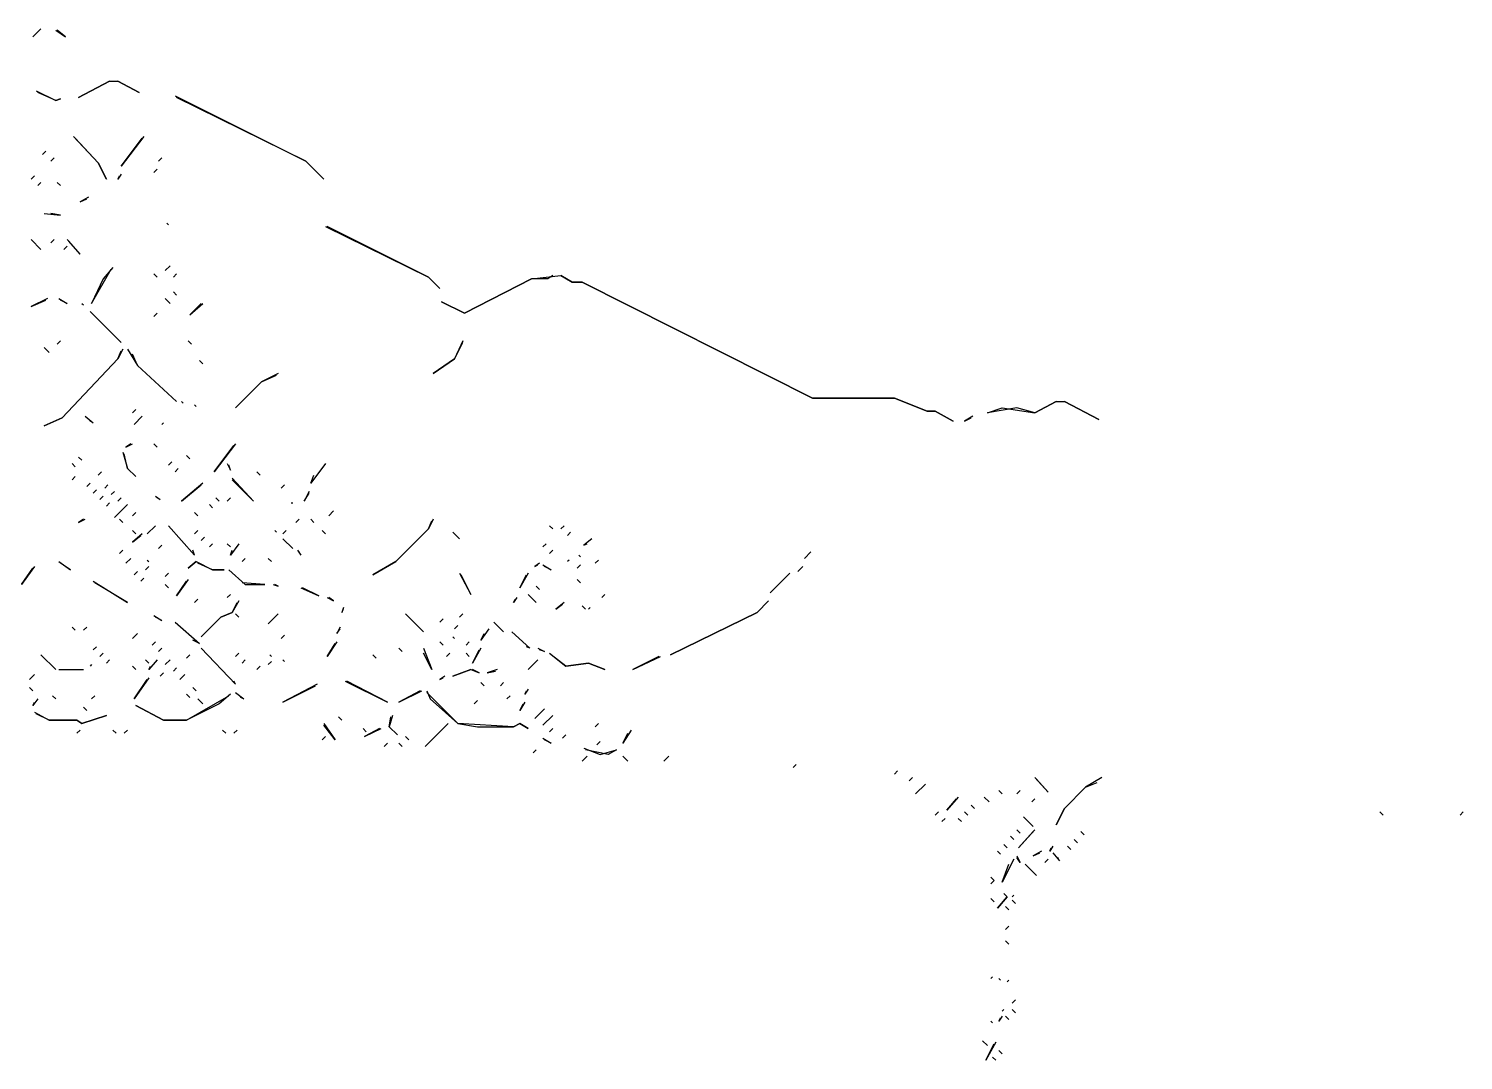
# Model space of a CAD drawing. Extents: x 1 to 2775, y -31 to 2075.
# Drawn here: x 1225.6 to 1371.8, y 1969.7 to 2074.8 of the extents above; entities that cross this region are included whole.
import ezdxf

# ---------------------------------------------------------------- set-up
doc = ezdxf.new("R2010")
doc.units = 0
doc.layers.add('LINEWORK', color=4, linetype='CONTINUOUS')

msp = doc.modelspace()

# ---------------------------------------------------------------- linework, layer by layer
at = {"layer": 'LINEWORK'}
for points in [[(1226.8333, 2074.8333), (1226, 2074)], [(1228.3333, 2074.6667), (1229.3333, 2074), (1228.5, 2074.6667)], [(1233.8333, 2069.5), (1230.6667, 2067.8333), (1233.8333, 2069.5), (1234.6667, 2069.5), (1236.8333, 2068.3333), (1234.6667, 2069.5)], [(1226.3333, 2068.5), (1228.3333, 2067.5), (1228.8333, 2067.6667), (1228.3333, 2067.5), (1226.5, 2068.3333)], [(1240.5, 2068), (1253.8333, 2061.3333), (1255.6667, 2059.5), (1253.8333, 2061.3333), (1240.6667, 2067.8333)], [(1230.1667, 2063.8333), (1232.6667, 2061.1667), (1233.5, 2059.5), (1232.6667, 2061.1667), (1230.3333, 2063.6667)], [(1237.3333, 2063.8333), (1235, 2060.8333), (1237.1667, 2063.6667)], [(1227.3333, 2062.3333), (1227, 2062)], [(1228.1667, 2061.6667), (1227.8333, 2061.3333)], [(1239.1667, 2061.6667), (1238.8333, 2061.3333)], [(1226.1667, 2059.8333), (1225.8333, 2059.5)], [(1235, 2060), (1234.6667, 2059.5), (1234.8333, 2059.8333)], [(1238.6667, 2060.5), (1238.3333, 2060.1667)], [(1226.8333, 2059.1667), (1226.5, 2058.8333)], [(1228.5, 2059.1667), (1228.8333, 2058.8333)], [(1231.6667, 2057.6667), (1230.8333, 2057.1667), (1231.5, 2057.5)], [(1227.1667, 2056), (1228.8333, 2055.8333), (1227.8333, 2056)], [(1239.6667, 2055), (1239.8333, 2054.8333)], [(1255.8333, 2054.6667), (1266.3333, 2049.5), (1267.5, 2048.3333), (1266.3333, 2049.5), (1256, 2054.6667)], [(1225.8333, 2053.3333), (1226.8333, 2052.3333)], [(1228.1667, 2053.3333), (1227.8333, 2053)], [(1229.5, 2052.6667), (1229.1667, 2052.3333)], [(1229.5, 2053.3333), (1230.8333, 2051.8333), (1229.6667, 2053.1667)], [(1234.1667, 2050.5), (1233.1667, 2049.3333), (1232, 2046.8333), (1234, 2050.3333)], [(1240, 2050.6667), (1239.5, 2050.1667)], [(1238.3333, 2049.8333), (1238.6667, 2049.5)], [(1240.6667, 2049.8333), (1240.3333, 2049.5)], [(1279, 2049.6667), (1278.5, 2049.3333), (1276.8333, 2049.3333), (1270, 2045.8333), (1267.6667, 2047), (1270, 2045.8333), (1276.8333, 2049.3333), (1279.8333, 2049.6667), (1281, 2049), (1282, 2049), (1305.5, 2037.1667), (1313.8333, 2037.1667), (1317.1667, 2035.8333), (1318, 2035.8333), (1319.8333, 2034.8333), (1318, 2035.8333), (1317.1667, 2035.8333), (1313.8333, 2037.1667), (1305.5, 2037.1667), (1282, 2049), (1281, 2049), (1279.8333, 2049.6667)], [(1240.3333, 2048), (1240.6667, 2047.6667)], [(1227.5, 2047.3333), (1225.8333, 2046.5), (1227.3333, 2047.1667)], [(1228.6667, 2047.3333), (1229.5, 2046.8333), (1228.8333, 2047.1667)], [(1231, 2046.8333), (1231.1667, 2046.6667)], [(1239.5, 2047.3333), (1240, 2046.8333)], [(1243.1667, 2046.8333), (1242, 2045.6667), (1243.3333, 2046.8333)], [(1231.8333, 2046), (1235, 2042.8333)], [(1238.6667, 2045.8333), (1238.3333, 2045.5)], [(1227.1667, 2042.3333), (1227.6667, 2041.8333)], [(1235.1667, 2042.1667), (1234.6667, 2041.1667), (1229, 2035.1667), (1227.1667, 2034.3333), (1229, 2035.1667), (1234.6667, 2041.1667), (1235, 2042)], [(1228.8333, 2043), (1228.5, 2042.6667)], [(1235.6667, 2042.1667), (1236.6667, 2040.5), (1240.6667, 2036.8333), (1236.6667, 2040.5), (1236.1667, 2041.6667)], [(1241.8333, 2043), (1242.1667, 2042.6667)], [(1269.8333, 2043), (1269, 2041.1667), (1266.8333, 2039.6667), (1269, 2041.1667), (1269.8333, 2042.8333)], [(1243, 2041), (1243.3333, 2040.6667)], [(1251, 2039.6667), (1249.3333, 2038.8333), (1246.6667, 2036.1667), (1249.3333, 2038.8333), (1250.8333, 2039.5)], [(1236.5, 2036), (1236.1667, 2035.6667)], [(1241.1667, 2036.8333), (1241.3333, 2036.6667)], [(1242.5, 2036.5), (1242.6667, 2036.3333)], [(1330.3333, 2036.8333), (1328.1667, 2035.6667), (1326.3333, 2036.1667), (1323.3333, 2035.6667), (1324.8333, 2036.1667), (1328.1667, 2035.6667), (1330.3333, 2036.8333), (1331.1667, 2036.8333), (1334.6667, 2035), (1331.1667, 2036.8333)], [(1231.3333, 2035.3333), (1232.1667, 2034.6667), (1231.8333, 2034.8333)], [(1237.1667, 2035.3333), (1236.3333, 2034.5)], [(1239.3333, 2034.6667), (1239.1667, 2034.5)], [(1321.8333, 2035.3333), (1321, 2034.8333), (1321.6667, 2035.1667)], [(1235.1667, 2031.6667), (1235.6667, 2030), (1236.5, 2029.1667), (1235.6667, 2030), (1235.3333, 2031.5)], [(1236, 2032.5), (1235.5, 2032.1667), (1236.1667, 2032.5)], [(1238.3333, 2032.5), (1238.6667, 2032.1667)], [(1246.6667, 2032.5), (1244.5, 2029.6667), (1246.5, 2032.3333)], [(1230, 2030.5), (1230.3333, 2030.1667)], [(1230.6667, 2031.1667), (1231, 2030.8333)], [(1240.1667, 2030.6667), (1239.8333, 2030.3333)], [(1240.8333, 2030), (1240.5, 2029.6667)], [(1241.6667, 2031.3333), (1242, 2031)], [(1245.8333, 2030.5), (1246.1667, 2029.8333), (1246, 2030.3333)], [(1255.8333, 2030.5), (1254.3333, 2028.5), (1254.6667, 2029.3333)], [(1230.3333, 2029.1667), (1230, 2028.8333)], [(1231.8333, 2028.5), (1231.5, 2028.1667)], [(1233, 2029.6667), (1232.6667, 2029.3333)], [(1243.3333, 2028.5), (1241.1667, 2026.6667), (1243.1667, 2028.3333)], [(1246.3333, 2029), (1248.5, 2026.6667), (1246.3333, 2028.8333)], [(1248.8333, 2029.6667), (1249.1667, 2029.3333)], [(1232.5, 2027.8333), (1232.1667, 2027.5)], [(1233.1667, 2027.1667), (1232.8333, 2026.8333)], [(1233.6667, 2028.3333), (1233.3333, 2028)], [(1234.3333, 2027.6667), (1234, 2027.3333)], [(1238.5, 2027.1667), (1239, 2026.8333), (1238.6667, 2027)], [(1251.6667, 2028.3333), (1251.3333, 2028)], [(1254.1667, 2027.6667), (1253.6667, 2026.6667), (1254.1667, 2027.5)], [(1233.8333, 2026.5), (1233.5, 2026.1667)], [(1235.6667, 2026.3333), (1234.3333, 2025)], [(1235, 2027), (1234.6667, 2026.6667)], [(1244, 2026.3333), (1244.3333, 2026)], [(1244.6667, 2027), (1245, 2026.6667)], [(1246.1667, 2027), (1245.8333, 2026.6667)], [(1252.3333, 2026.5), (1252.5, 2026.5)], [(1256.6667, 2025.6667), (1256.1667, 2025.1667)], [(1231.1667, 2024.8333), (1230.6667, 2024.5), (1231.3333, 2024.8333)], [(1234.8333, 2024.8333), (1235.1667, 2024.5)], [(1236.5, 2025.5), (1236.1667, 2025.1667)], [(1238.5, 2024.1667), (1237.6667, 2023.3333)], [(1239.8333, 2024.1667), (1242.5, 2021.1667), (1242.3333, 2021.6667)], [(1242.5, 2025.5), (1242.8333, 2025.1667)], [(1253.1667, 2024.8333), (1252.8333, 2024.5)], [(1254.3333, 2024.8333), (1254.6667, 2024.5)], [(1266.8333, 2024.8333), (1266.3333, 2023.8333), (1263, 2020.5), (1260.6667, 2019.1667), (1263, 2020.5), (1266.3333, 2023.8333), (1266.6667, 2024.6667)], [(1278.6667, 2024.1667), (1279, 2023.8333)], [(1280.1667, 2024.1667), (1279.8333, 2023.8333)], [(1236.1667, 2023.6667), (1236.5, 2023.3333)], [(1237.1667, 2023.3333), (1236.1667, 2022.5), (1237, 2023.1667)], [(1242.8333, 2023.6667), (1242.5, 2023.3333)], [(1243.5, 2023), (1243.1667, 2022.6667)], [(1250.6667, 2023.6667), (1250.8333, 2023.5)], [(1251.8333, 2023.6667), (1251.5, 2023.3333)], [(1251.5, 2022.8333), (1252.5, 2021.8333)], [(1255.5, 2023.6667), (1255.8333, 2023.3333)], [(1268.8333, 2023.5), (1269.5, 2022.8333)], [(1280.8333, 2023.5), (1280.5, 2023.1667)], [(1283, 2022.8333), (1282.1667, 2022.1667), (1282.5, 2022.3333)], [(1235.1667, 2021.6667), (1234.8333, 2021.3333)], [(1239.1667, 2022.1667), (1238.8333, 2021.8333)], [(1244.3333, 2022.3333), (1244, 2022)], [(1245.8333, 2022.3333), (1246.1667, 2022)], [(1247, 2022.3333), (1246.1667, 2021.1667), (1246.3333, 2021.6667)], [(1253, 2021.6667), (1253.3333, 2021.1667), (1253.1667, 2021.5)], [(1278.3333, 2022.3333), (1278, 2022)], [(1279, 2021.6667), (1278.6667, 2021.3333)], [(1305.3333, 2021.5), (1304.6667, 2020.8333)], [(1226.1667, 2020), (1224.8333, 2018.1667), (1226, 2019.8333)], [(1228.6667, 2020.5), (1229.8333, 2019.6667), (1228.8333, 2020.3333)], [(1236, 2020.8333), (1235.5, 2020.3333)], [(1237.8333, 2020), (1237.5, 2019.6667)], [(1237.6667, 2020.6667), (1237.8333, 2020.5)], [(1242.6667, 2020.5), (1241.8333, 2019.8333), (1242.6667, 2020.5), (1244.3333, 2019.6667), (1245.5, 2019.6667), (1244.3333, 2019.6667), (1242.8333, 2020.3333)], [(1247.6667, 2020.8333), (1247.3333, 2020.5)], [(1250, 2020.8333), (1250.3333, 2020.5)], [(1277.6667, 2020.3333), (1277.1667, 2020), (1277.5, 2020.1667)], [(1278, 2020.1667), (1278.8333, 2019.6667), (1278.1667, 2020)], [(1280.6667, 2020.6667), (1280.5, 2020.5)], [(1281.8333, 2020.1667), (1281.5, 2019.8333)], [(1281.6667, 2021.1667), (1281.8333, 2021)], [(1283.6667, 2020.6667), (1283.3333, 2020.3333)], [(1304.5, 2020), (1304, 2019.5)], [(1232.1667, 2018.5), (1235.6667, 2016.3333), (1232.3333, 2018.3333)], [(1236.6667, 2019.5), (1236.3333, 2019.1667)], [(1237.3333, 2018.8333), (1237, 2018.5)], [(1239.8333, 2019.3333), (1239.5, 2019)], [(1241.8333, 2018.6667), (1240.6667, 2017), (1241.6667, 2018.5)], [(1246, 2019.6667), (1247.6667, 2018.1667), (1249.6667, 2018.1667), (1247.3333, 2018.3333)], [(1269.5, 2019.3333), (1270.6667, 2017.1667), (1269.6667, 2019.1667)], [(1276.5, 2019.3333), (1275.6667, 2017.8333), (1276.3333, 2019.1667)], [(1281.5, 2018.6667), (1281.8333, 2018.3333)], [(1303.1667, 2019.3333), (1301.1667, 2017.3333)], [(1239.5, 2018.1667), (1239.8333, 2017.8333)], [(1246.1667, 2017.1667), (1245.8333, 2016.8333)], [(1250.5, 2018.1667), (1251, 2018), (1250.6667, 2018.1667)], [(1253.3333, 2017.8333), (1255.1667, 2017), (1253.5, 2017.8333)], [(1256, 2016.8333), (1256.6667, 2016.5), (1256.1667, 2016.8333)], [(1275.3333, 2016.8333), (1275, 2016.3333), (1275.1667, 2016.6667)], [(1276.5, 2017.1667), (1277.3333, 2016.3333)], [(1277.3333, 2018), (1277.6667, 2017.6667)], [(1284.3333, 2017.1667), (1284, 2016.8333)], [(1242.8333, 2016.6667), (1242.5, 2016.3333)], [(1247, 2016.5), (1246.3333, 2015.3333), (1245.1667, 2014.8333), (1243.1667, 2012.8333), (1245.1667, 2014.8333), (1246.3333, 2015.3333), (1246.8333, 2016.3333)], [(1257.6667, 2015.8333), (1257.5, 2015.3333), (1257.6667, 2015.6667)], [(1280.1667, 2016.3333), (1279.3333, 2015.6667), (1280, 2016.1667)], [(1282, 2016), (1282.3333, 2015.6667)], [(1282.8333, 2015.8333), (1282.6667, 2015.6667)], [(1301, 2016.5), (1299.8333, 2015.3333), (1291, 2011), (1299.8333, 2015.3333)], [(1238.3333, 2015), (1239.1667, 2014.5), (1238.5, 2014.8333)], [(1240.5, 2014.3333), (1243, 2012.1667), (1242.3333, 2012.5)], [(1246.6667, 2015.1667), (1247, 2014.8333)], [(1251, 2015.1667), (1250, 2014.1667)], [(1264, 2015.1667), (1265.8333, 2013.3333)], [(1267.8333, 2014.6667), (1267.5, 2014.3333)], [(1269.3333, 2014), (1269, 2013.6667)], [(1269.8333, 2015.1667), (1269.5, 2014.8333)], [(1273, 2014.3333), (1274, 2013.3333), (1273.1667, 2014.1667)], [(1230, 2013.8333), (1230.3333, 2013.5)], [(1231.5, 2013.8333), (1231.1667, 2013.5)], [(1236.6667, 2013.1667), (1236.1667, 2012.6667)], [(1251.6667, 2013), (1251.3333, 2012.6667)], [(1257.3333, 2013.8333), (1257, 2013.1667), (1257.3333, 2013.6667)], [(1268.8333, 2012.8333), (1269, 2012.6667)], [(1272.5, 2013.6667), (1271.6667, 2012.5), (1272, 2013.1667)], [(1274.8333, 2013.3333), (1276.6667, 2011.6667), (1276.3333, 2011.8333)], [(1226.8333, 2011), (1228.3333, 2009.5)], [(1232.5, 2011.8333), (1232.1667, 2011.5)], [(1233.1667, 2011.1667), (1232.8333, 2010.8333)], [(1238.5, 2012.3333), (1238.1667, 2012)], [(1239.1667, 2011.6667), (1238.8333, 2011.3333)], [(1242, 2011), (1241.6667, 2010.6667)], [(1243.1667, 2011.6667), (1246.6667, 2008), (1246.5, 2008.3333)], [(1247, 2011.1667), (1246.6667, 2010.8333)], [(1250.1667, 2011), (1250.3333, 2010.8333)], [(1257, 2012.3333), (1256, 2010.8333), (1256.8333, 2012.1667)], [(1260.6667, 2011), (1261, 2010.6667)], [(1263.3333, 2011.6667), (1263.6667, 2011.3333)], [(1265.8333, 2011.6667), (1266.6667, 2009.5), (1265.8333, 2011.1667)], [(1267.5, 2012.3333), (1267.8333, 2012)], [(1268.5, 2011.1667), (1268.1667, 2010.8333)], [(1270.5, 2012.3333), (1270.1667, 2012)], [(1270.1667, 2011.1667), (1270.5, 2010.8333)], [(1271.6667, 2011.6667), (1270.8333, 2010.1667), (1271.5, 2011.5)], [(1277.5, 2011.6667), (1278.1667, 2011.3333), (1277.6667, 2011.5)], [(1278.6667, 2011.1667), (1280.3333, 2009.8333), (1282.6667, 2010.1667), (1284.3333, 2009.5), (1282.6667, 2010.1667), (1280.3333, 2009.8333), (1278.8333, 2011)], [(1228.6667, 2009.5), (1231.1667, 2009.5)], [(1232, 2010), (1231.8333, 2009.8333)], [(1233.8333, 2010.5), (1233.5, 2010.1667)], [(1236.1667, 2009.8333), (1236.5, 2009.5)], [(1237.5, 2010.5), (1237.8333, 2010.1667)], [(1238.6667, 2010.5), (1237.8333, 2009.5), (1238, 2009.8333)], [(1240, 2010.5), (1239.5, 2010)], [(1240.6667, 2009.6667), (1240.3333, 2009.3333)], [(1247.6667, 2010.5), (1247.3333, 2010.1667)], [(1249.1667, 2009.8333), (1248.8333, 2009.5)], [(1250.3333, 2010.3333), (1250, 2010)], [(1251.5, 2010.5), (1251.6667, 2010.3333)], [(1270.6667, 2009.5), (1268.8333, 2008.8333), (1270.6667, 2009.5), (1271.5, 2009.1667), (1270.8333, 2009.5)], [(1273.3333, 2009.5), (1272.3333, 2009.1667), (1273.1667, 2009.3333)], [(1277.5, 2010.5), (1276.5, 2009.5)], [(1289.8333, 2010.8333), (1287.1667, 2009.5), (1290, 2010.8333)], [(1226.1667, 2009), (1225.6667, 2008.5)], [(1237.8333, 2008.6667), (1236.3333, 2006.5), (1237.6667, 2008.5)], [(1239.3333, 2009.1667), (1239, 2008.8333)], [(1241.5, 2009), (1241, 2008.5)], [(1257.8333, 2008.3333), (1262.1667, 2006.1667), (1258, 2008.3333)], [(1268, 2008.8333), (1267.5, 2008.5), (1267.8333, 2008.6667)], [(1271.6667, 2008.1667), (1272, 2007.8333)], [(1274, 2008.1667), (1273.6667, 2007.8333)], [(1225.6667, 2007.6667), (1226, 2007.3333)], [(1228, 2006.8333), (1228.3333, 2006.5)], [(1232.3333, 2006.8333), (1232, 2006.5)], [(1246.1667, 2007), (1245, 2006), (1241.6667, 2004.3333), (1239.3333, 2004.3333), (1236.5, 2005.8333), (1239.3333, 2004.3333), (1241.6667, 2004.3333), (1246, 2006.8333)], [(1241.6667, 2007), (1242, 2006.6667)], [(1242.3333, 2007.6667), (1242.6667, 2007.3333)], [(1246.6667, 2007.1667), (1247.5, 2006.5), (1247.1667, 2006.6667)], [(1255, 2008), (1251.5, 2006.1667), (1254.8333, 2007.8333)], [(1265.5, 2007.3333), (1263.3333, 2006.1667), (1265.6667, 2007.3333)], [(1266.1667, 2007.3333), (1266.5, 2006.5), (1269.3333, 2004), (1271.3333, 2003.6667), (1275, 2003.6667), (1275.6667, 2004), (1276.5, 2003.5), (1275.6667, 2004), (1275, 2003.6667), (1269.3333, 2004), (1266.1667, 2007.1667)], [(1274.6667, 2006.8333), (1274.3333, 2006.5)], [(1276.5, 2007.5), (1276.1667, 2007), (1276.3333, 2007.3333)], [(1226.5, 2006.5), (1226, 2005.8333), (1226.1667, 2006.1667)], [(1226.1667, 2005.1667), (1227.6667, 2004.3333), (1230.5, 2004.3333), (1231, 2004), (1233.5, 2004.8333), (1231, 2004), (1230.5, 2004.3333), (1227.6667, 2004.3333), (1226.3333, 2005)], [(1231.1667, 2005.6667), (1231.5, 2005.3333)], [(1242.8333, 2006.5), (1243.3333, 2006)], [(1271.3333, 2006.3333), (1271, 2006)], [(1276.1667, 2006.1667), (1275.6667, 2005.3333), (1276, 2006)], [(1278.1667, 2005.5), (1277.1667, 2004.5)], [(1255.6667, 2004), (1256.8333, 2002.3333), (1255.6667, 2003.8333)], [(1257.1667, 2004.6667), (1257.5, 2004.3333)], [(1262.6667, 2004.8333), (1262.3333, 2003.6667), (1263.1667, 2002.8333), (1262.3333, 2003.6667), (1262.5, 2004.6667)], [(1268.3333, 2004), (1266, 2001.6667)], [(1279, 2004.8333), (1278, 2003.8333)], [(1283.6667, 2004), (1283.3333, 2003.6667)], [(1230.8333, 2003.3333), (1230.5, 2003)], [(1234.1667, 2003.3333), (1234.5, 2003)], [(1235.6667, 2003.3333), (1235.3333, 2003)], [(1245.3333, 2003.3333), (1245.6667, 2003)], [(1246.8333, 2003.3333), (1246.5, 2003)], [(1255.8333, 2002.6667), (1255.5, 2002.3333)], [(1259.6667, 2003.5), (1260, 2003.1667)], [(1261.3333, 2003.5), (1259.8333, 2002.6667), (1261.5, 2003.5)], [(1264, 2002.6667), (1264.3333, 2002.3333)], [(1278, 2002.5), (1278.8333, 2002), (1278.1667, 2002.3333)], [(1279, 2003.5), (1278.6667, 2003.1667)], [(1280.3333, 2002.8333), (1280, 2002.5)], [(1283.8333, 2002.1667), (1283.5, 2001.8333)], [(1287, 2003.3333), (1286.1667, 2002), (1286.6667, 2003)], [(1262.1667, 2002), (1261.8333, 2001.6667)], [(1263.3333, 2002), (1263.6667, 2001.6667)], [(1277.3333, 2001.3333), (1277, 2001)], [(1282.1667, 2001.5), (1283.8333, 2000.8333), (1285.5, 2001.3333), (1284.6667, 2000.8333), (1282.3333, 2001.3333)], [(1282.5, 2000.6667), (1282, 2000.1667)], [(1286.1667, 2000.6667), (1286.6667, 2000.1667)], [(1290.8333, 2000.6667), (1290.3333, 2000.1667)], [(1303.8333, 1999.8333), (1303.5, 1999.5)], [(1314.1667, 1999.1667), (1313.8333, 1998.8333)], [(1315.6667, 1998.5), (1315.3333, 1998.1667)], [(1317, 1997.8333), (1316, 1996.8333)], [(1328.1667, 1998.5), (1329.5, 1997), (1328.3333, 1998.3333)], [(1335, 1998.5), (1333.3333, 1997.5), (1331.1667, 1995.3333), (1330.3333, 1993.6667), (1331.1667, 1995.3333), (1333.3333, 1997.5), (1334.5, 1998)], [(1320.3333, 1996.5), (1319.1667, 1995.1667), (1320.1667, 1996.3333)], [(1323, 1996.5), (1323.5, 1996)], [(1324.5, 1997.1667), (1324.8333, 1996.8333)], [(1326.6667, 1997.1667), (1326.3333, 1996.8333)], [(1328.1667, 1996.3333), (1327.8333, 1996)], [(1318.3333, 1995), (1318, 1994.6667)], [(1321, 1995), (1321.3333, 1994.6667)], [(1321.6667, 1995.6667), (1322, 1995.3333)], [(1363.3333, 1995), (1363.6667, 1994.6667)], [(1371.8333, 1995), (1371.5, 1994.6667)], [(1319, 1994.3333), (1318.6667, 1994)], [(1320.3333, 1994.3333), (1320.6667, 1994)], [(1327, 1994.5), (1328, 1993.5)], [(1325.6667, 1992.5), (1326, 1992.1667)], [(1326.3333, 1993.1667), (1326.6667, 1992.8333)], [(1328.1667, 1993.1667), (1326.5, 1991.3333), (1328, 1993)], [(1332.1667, 1992.1667), (1332.5, 1991.8333)], [(1332.8333, 1993), (1333.1667, 1992.6667)], [(1324.3333, 1991), (1324.6667, 1990.6667)], [(1325, 1991.6667), (1325.3333, 1991.3333)], [(1326.3333, 1990.5), (1326.6667, 1989.8333), (1326.3333, 1990.3333)], [(1328.8333, 1991), (1328, 1990.5), (1328.6667, 1990.8333)], [(1330, 1991.5), (1329.6667, 1991), (1329.8333, 1991.3333)], [(1330, 1990.8333), (1330.6667, 1990), (1330.5, 1990.3333)], [(1331.5, 1991.5), (1331.8333, 1991.1667)], [(1326, 1990.1667), (1324.8333, 1987.8333), (1325.5, 1989.6667)], [(1327.1667, 1989.6667), (1328.3333, 1988.5)], [(1329.5, 1990.1667), (1329.1667, 1989.8333)], [(1323.6667, 1988.3333), (1324, 1988), (1323.6667, 1987.6667), (1324, 1988)], [(1323.6667, 1986.1667), (1324, 1985.8333)], [(1325, 1986.6667), (1325.3333, 1986.3333), (1324.3333, 1985.1667), (1325.3333, 1986.3333)], [(1326, 1986.5), (1325.8333, 1986.3333)], [(1325.1667, 1985.3333), (1325.5, 1985)], [(1325.8333, 1986), (1326.1667, 1985.6667)], [(1325.5, 1983.3333), (1325.1667, 1983)], [(1325.1667, 1981.8333), (1325.5, 1981.5)], [(1323.8333, 1978.1667), (1323.6667, 1978)], [(1324.5, 1978), (1324.6667, 1977.8333)], [(1325.5, 1977.8333), (1325.3333, 1977.6667)], [(1325, 1974.8333), (1324.8333, 1974.6667)], [(1326.1667, 1975.8333), (1325.8333, 1975.5)], [(1325.8333, 1974.8333), (1326.1667, 1974.5)], [(1323.6667, 1973.6667), (1323.8333, 1973.5)], [(1324.8333, 1974.1667), (1324.5, 1973.6667), (1324.6667, 1974)], [(1325.1667, 1974.1667), (1325.5, 1973.8333)], [(1322.8333, 1971.6667), (1323.3333, 1971.1667)], [(1324.1667, 1971.5), (1323.1667, 1969.6667), (1324, 1971.3333)], [(1323.8333, 1970), (1324.1667, 1969.6667)], [(1324.5, 1970.6667), (1324.8333, 1970.3333)]]:
    msp.add_lwpolyline(points, dxfattribs=at)

doc.saveas('drawing.dxf')
